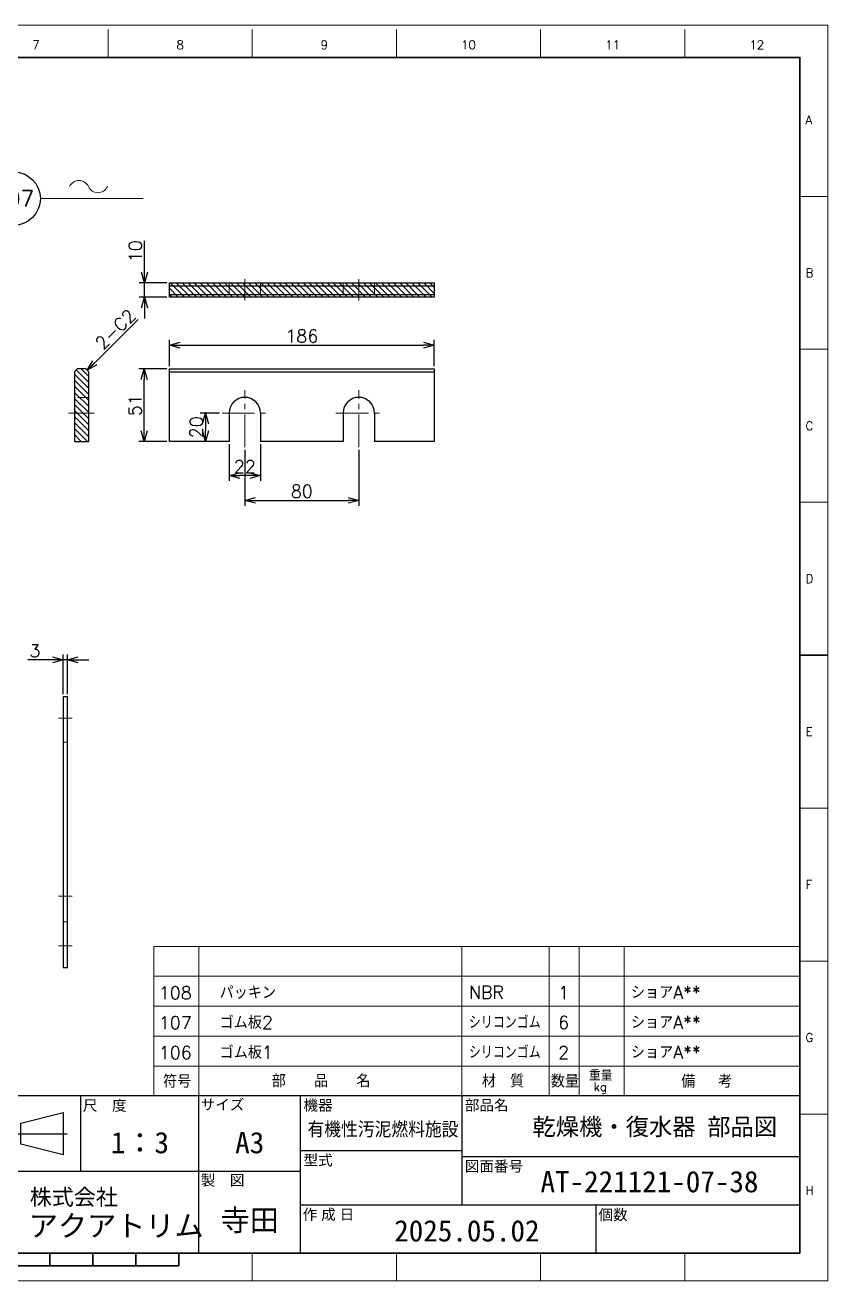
# Model space of a CAD drawing. Header units: millimetres. Extents: x 0 to 1252, y -17 to 882.
# Drawn here: x 689 to 1252, y 0 to 882 of the extents above; entities that cross this region are included whole.
import ezdxf
from ezdxf import colors
from ezdxf.entities.mleader import LeaderData, LeaderLine
from ezdxf.enums import TextEntityAlignment as Align
from ezdxf.math import Vec2, Vec3

# ---------------------------------------------------------------- set-up
doc = ezdxf.new("R2010")
doc.units = ezdxf.units.MM
doc.header["$LTSCALE"] = 1.2
doc.header["$PDMODE"] = 99
doc.header["$PDSIZE"] = 1
doc.linetypes.add('CENTER2', pattern=[28.575, 19.05, -3.175, 3.175, -3.175])
doc.linetypes.add('HIDDEN', pattern=[9.525, 6.35, -3.175])
for name, color, linetype, lineweight in [('01_NORMAL', 7, 'Continuous', 25), ('04_HIDDEN', 2, 'HIDDEN', 13), ('05_CENTER', 4, 'CENTER2', 13), ('08_DIM', 3, 'Continuous', 13), ('90_FRAME', 5, 'Continuous', 35)]:
    doc.layers.add(name, color=color, linetype=linetype, lineweight=lineweight)
doc.layers.add('91_BLANK', color=5, linetype='Continuous', lineweight=0, plot=False)
doc.styles.add('KSS_TXT', font='txt.shx', dxfattribs={"bigfont": 'extfont2.shx'})
doc.styles.add('KSS_TXT_L', font='txt.shx', dxfattribs={"height": 9, "bigfont": 'extfont2.shx'})
doc.styles.add('MS_G', font='MS Gothic.ttf')
doc.styles.get("Standard").update_dxf_attribs({"font": 'txt.shx', "bigfont": 'extfont2.shx'})
doc.styles.add('表題用', font='MS PGothic.ttf')
doc.dimstyles.new('KSS_DIM', dxfattribs={"dimscale": 3, "dimtxt": 3, "dimasz": 2.5, "dimexe": 1.25, "dimexo": 0.625, "dimtad": 1, "dimdsep": 46, "dimtxsty": 'KSS_TXT', "dimblk": 'OPEN30', "dimcen": 0, "dimazin": 2, "dimtfac": 0.75, "dimtmove": 0, "dimatfit": 3, "dimldrblk": 'OPEN30', "dimfxl": 1.25, "dimtolj": 1, "dimarcsym": 0})

# ---------------------------------------------------------------- blocks, each defined once
blk = doc.blocks.new('AM_BALLOON1')
at = {"transparency": 16777216}
blk.add_circle((0, 0), 5, dxfattribs=at)
blk.add_attdef('B_NUMBER', text='', height=3, dxfattribs=at).set_placement((0, 0), align=Align.MIDDLE_CENTER)
blk = doc.blocks.new('_OPEN')
at = {"color": 0, "linetype": 'ByBlock'}
for p, q in [((-1, 0.17), (0, 0)), ((0, 0), (-1, -0.17)), ((0, 0), (-1, 0))]:
    blk.add_line(p, q, dxfattribs=at)
blk = doc.blocks.new('p1ba05')
for centre, start, end in [((-2.95, 0.29), 24.2276, 155.5758), ((0, 1.62), 204.2276, 335.5758)]:
    blk.add_arc(centre, 1.62, start, end)
blk = doc.blocks.new('_Open30')
at = {"color": 0, "linetype": 'ByBlock', "lineweight": -2}
for p, q in [((-1, 0.27), (0, 0)), ((0, 0), (-1, -0.27)), ((0, 0), (-1, 0))]:
    blk.add_line(p, q, dxfattribs=at)
blk = doc.blocks.new('*D161')
at = {"layer": '08_DIM', "color": 0, "lineweight": -2, "transparency": 16777216}
for p, q in [((707.99, 435.95), (690.74, 435.95)), ((715.49, 411.96), (715.49, 439.7)), ((718.49, 435.95), (715.49, 435.95)), ((718.49, 411.96), (718.49, 439.7)), ((725.99, 435.95), (733.49, 435.95))]:
    blk.add_line(p, q, dxfattribs=at)
at = {"layer": 'Defpoints', "color": 0, "transparency": 16777216}
for p in [(715.49, 435.95), (715.49, 410.09), (718.49, 410.09)]:
    blk.add_point(p, dxfattribs=at)
at = {"layer": '08_DIM', "color": 0, "lineweight": -2, "transparency": 16777216, "xscale": 7.5, "yscale": 7.5, "zscale": 7.5}
blk.add_blockref('_Open30', (715.49, 435.95), dxfattribs=at)
at = {"layer": '08_DIM', "color": 0, "lineweight": -2, "transparency": 16777216, "xscale": 7.5, "yscale": 7.5, "zscale": 7.5, "rotation": 180}
blk.add_blockref('_Open30', (718.49, 435.95), dxfattribs=at)
at = {"layer": '08_DIM', "color": 0, "transparency": 16777216, "insert": (695.61, 442.32), "char_height": 9, "attachment_point": 5, "style": 'KSS_TXT'}
blk.add_mtext('\\A1;3', dxfattribs=at)
blk = doc.blocks.new('*D166')
at = {"layer": '08_DIM', "color": 0, "lineweight": -2, "transparency": 16777216}
for p, q in [((832.05, 587.38), (832.05, 561.55)), ((854.05, 587.38), (854.05, 561.55)), ((846.55, 565.3), (839.55, 565.3))]:
    blk.add_line(p, q, dxfattribs=at)
at = {"layer": 'Defpoints', "color": 0, "transparency": 16777216}
for p in [(832.05, 589.25), (854.05, 589.25), (832.05, 565.3)]:
    blk.add_point(p, dxfattribs=at)
at = {"layer": '08_DIM', "color": 0, "lineweight": -2, "transparency": 16777216, "xscale": 7.5, "yscale": 7.5, "zscale": 7.5, "rotation": 180}
blk.add_blockref('_Open30', (832.05, 565.3), dxfattribs=at)
at = {"layer": '08_DIM', "color": 0, "lineweight": -2, "transparency": 16777216, "xscale": 7.5, "yscale": 7.5, "zscale": 7.5}
blk.add_blockref('_Open30', (854.05, 565.3), dxfattribs=at)
at = {"layer": '08_DIM', "color": 0, "transparency": 16777216, "insert": (843.05, 571.67), "char_height": 9, "attachment_point": 5, "style": 'KSS_TXT'}
blk.add_mtext('\\A1;22', dxfattribs=at)
blk = doc.blocks.new('*D167')
at = {"layer": '08_DIM', "color": 0, "lineweight": -2, "transparency": 16777216}
for p, q in [((843.05, 583.38), (843.05, 544.14)), ((923.05, 583.38), (923.05, 544.14)), ((850.55, 547.89), (915.55, 547.89))]:
    blk.add_line(p, q, dxfattribs=at)
at = {"layer": 'Defpoints', "color": 0, "transparency": 16777216}
for p in [(843.05, 585.25), (923.05, 585.25), (923.05, 547.89)]:
    blk.add_point(p, dxfattribs=at)
at = {"layer": '08_DIM', "color": 0, "lineweight": -2, "transparency": 16777216, "xscale": 7.5, "yscale": 7.5, "zscale": 7.5, "rotation": 180}
blk.add_blockref('_Open30', (843.05, 547.89), dxfattribs=at)
at = {"layer": '08_DIM', "color": 0, "lineweight": -2, "transparency": 16777216, "xscale": 7.5, "yscale": 7.5, "zscale": 7.5}
blk.add_blockref('_Open30', (923.05, 547.89), dxfattribs=at)
at = {"layer": '08_DIM', "color": 0, "transparency": 16777216, "insert": (883.05, 554.27), "char_height": 9, "attachment_point": 5, "style": 'KSS_TXT'}
blk.add_mtext('\\A1;80', dxfattribs=at)
blk = doc.blocks.new('*D168')
at = {"layer": '08_DIM', "color": 0, "lineweight": -2, "transparency": 16777216}
for p, q in [((825.17, 609.25), (811.65, 609.25)), ((815.4, 601.75), (815.4, 596.75)), ((825.17, 589.25), (811.65, 589.25))]:
    blk.add_line(p, q, dxfattribs=at)
at = {"layer": 'Defpoints', "color": 0, "transparency": 16777216}
for p in [(827.05, 609.25), (815.4, 589.25), (827.05, 589.25)]:
    blk.add_point(p, dxfattribs=at)
at = {"layer": '08_DIM', "color": 0, "lineweight": -2, "transparency": 16777216, "xscale": 7.5, "yscale": 7.5, "zscale": 7.5}
for p, rotation in [((815.4, 609.25), 90), ((815.4, 589.25), 270)]:
    blk.add_blockref('_Open30', p, dxfattribs=dict(at, rotation=rotation))
at = {"layer": '08_DIM', "color": 0, "transparency": 16777216, "insert": (809.03, 599.25), "char_height": 9, "attachment_point": 5, "rotation": 90, "style": 'KSS_TXT'}
blk.add_mtext('\\A1;20', dxfattribs=at)
blk = doc.blocks.new('*D169')
at = {"layer": '08_DIM', "color": 0, "lineweight": -2, "transparency": 16777216}
for p, q in [((790.05, 642.13), (790.05, 660.6)), ((797.55, 656.85), (968.55, 656.85)), ((976.05, 642.13), (976.05, 660.6))]:
    blk.add_line(p, q, dxfattribs=at)
at = {"layer": 'Defpoints', "color": 0, "transparency": 16777216}
for p in [(976.05, 656.85), (790.05, 640.25), (976.05, 640.25)]:
    blk.add_point(p, dxfattribs=at)
at = {"layer": '08_DIM', "color": 0, "lineweight": -2, "transparency": 16777216, "xscale": 7.5, "yscale": 7.5, "zscale": 7.5, "rotation": 180}
blk.add_blockref('_Open30', (790.05, 656.85), dxfattribs=at)
at = {"layer": '08_DIM', "color": 0, "lineweight": -2, "transparency": 16777216, "xscale": 7.5, "yscale": 7.5, "zscale": 7.5}
blk.add_blockref('_Open30', (976.05, 656.85), dxfattribs=at)
at = {"layer": '08_DIM', "color": 0, "transparency": 16777216, "insert": (883.05, 663.22), "char_height": 9, "attachment_point": 5, "style": 'KSS_TXT'}
blk.add_mtext('\\A1;186', dxfattribs=at)
blk = doc.blocks.new('*D170')
at = {"layer": '08_DIM', "color": 0, "lineweight": -2, "transparency": 16777216}
for p, q in [((788.17, 640.25), (768.61, 640.25)), ((772.36, 596.75), (772.36, 632.75)), ((788.17, 589.25), (768.61, 589.25))]:
    blk.add_line(p, q, dxfattribs=at)
at = {"layer": 'Defpoints', "color": 0, "transparency": 16777216}
for p in [(772.36, 640.25), (790.05, 640.25), (790.05, 589.25)]:
    blk.add_point(p, dxfattribs=at)
at = {"layer": '08_DIM', "color": 0, "lineweight": -2, "transparency": 16777216, "xscale": 7.5, "yscale": 7.5, "zscale": 7.5}
for p, rotation in [((772.36, 640.25), 90), ((772.36, 589.25), 270)]:
    blk.add_blockref('_Open30', p, dxfattribs=dict(at, rotation=rotation))
at = {"layer": '08_DIM', "color": 0, "transparency": 16777216, "insert": (765.98, 614.75), "char_height": 9, "attachment_point": 5, "rotation": 90, "style": 'KSS_TXT'}
blk.add_mtext('\\A1;51', dxfattribs=at)
blk = doc.blocks.new('*D172')
at = {"layer": '08_DIM', "color": 0, "lineweight": -2, "transparency": 16777216}
for p, q in [((772.56, 708.02), (772.56, 730.14)), ((788.17, 700.52), (768.81, 700.52)), ((772.56, 690.52), (772.56, 700.52)), ((788.17, 690.52), (768.81, 690.52)), ((772.56, 683.02), (772.56, 675.52))]:
    blk.add_line(p, q, dxfattribs=at)
at = {"layer": 'Defpoints', "color": 0, "transparency": 16777216}
for p in [(772.56, 700.52), (790.05, 700.52), (790.05, 690.52)]:
    blk.add_point(p, dxfattribs=at)
at = {"layer": '08_DIM', "color": 0, "lineweight": -2, "transparency": 16777216, "xscale": 7.5, "yscale": 7.5, "zscale": 7.5}
for p, rotation in [((772.56, 700.52), 270), ((772.56, 690.52), 90)]:
    blk.add_blockref('_Open30', p, dxfattribs=dict(at, rotation=rotation))
at = {"layer": '08_DIM', "color": 0, "transparency": 16777216, "insert": (766.19, 722.83), "char_height": 9, "attachment_point": 5, "rotation": 90, "style": 'KSS_TXT'}
blk.add_mtext('\\A1;10', dxfattribs=at)

msp = doc.modelspace()

# ---------------------------------------------------------------- hatches: boundary and pattern name
h = msp.add_hatch()
h.set_pattern_fill('_USER', color=3, scale=3, angle=315, pattern_type=0)
h.set_pattern_definition([(315, (-22658.203, 23720.7766), (2.12132034, 2.12132034), [])])
h.paths.add_polyline_path([(976.049, 690.518), (976.049, 690.518), (976.049, 700.518), (790.049, 700.518), (790.049, 690.518), (790.049, 690.518)])
at = {"layer": '01_NORMAL'}
h = msp.add_hatch(dxfattribs=at)
h.set_pattern_fill('_USER', color=3, scale=3, angle=315, style=0, pattern_type=0)
h.set_pattern_definition([(315, (-17049.168, 20844.321), (2.12132034, 2.12132034), [])])
h.paths.add_polyline_path([(733.408, 638.251), (731.408, 640.251), (728.408, 640.251), (728.408, 620.251), (733.408, 620.251)])
h.paths.add_polyline_path([(725.408, 640.251), (723.408, 638.251), (723.408, 620.251), (728.408, 620.251), (728.408, 640.251)])
h.paths.add_polyline_path([(728.408, 609.251), (728.408, 620.251), (723.408, 620.251), (723.408, 609.251)])
h.paths.add_polyline_path([(728.408, 609.251), (733.408, 609.251), (733.408, 620.251), (728.408, 620.251)])
h.paths.add_polyline_path([(733.408, 589.251), (733.408, 609.251), (728.408, 609.251), (728.408, 589.251, -0.0003231), (728.473, 589.251)])
h.paths.add_polyline_path([(723.408, 589.251), (728.344, 589.251, -0.0003231), (728.408, 589.251), (728.408, 609.251), (723.408, 609.251)])

# ---------------------------------------------------------------- linework, layer by layer
at = {"color": 3}
for p, q in [((790.049, 698.518), (976.049, 698.518)), ((790.049, 692.518), (976.049, 692.518)), ((790.049, 638.251), (976.049, 638.251)), ((832.049, 609.251), (832.049, 589.251)), ((854.049, 609.251), (854.049, 589.251)), ((912.049, 609.251), (912.049, 589.251)), ((934.049, 609.251), (934.049, 589.251))]:
    msp.add_line(p, q, dxfattribs=at)
for points in [[(790.049, 700.518), (976.049, 700.518), (976.049, 690.518), (790.049, 690.518)], [(733.408, 589.251), (733.408, 638.251), (731.408, 640.251), (725.408, 640.251), (723.408, 638.251), (723.408, 589.251)], [(718.488, 220.089), (718.488, 410.089), (715.488, 410.089), (715.488, 220.089)]]:
    msp.add_lwpolyline(points, close=True, dxfattribs=at)
for points in [[(832.049, 589.251), (790.049, 589.251), (790.049, 640.251), (976.049, 640.251), (976.049, 589.251), (934.049, 589.251)], [(912.049, 589.251), (854.049, 589.251)]]:
    msp.add_lwpolyline(points, dxfattribs=at)
for centre in [(843.049, 609.251), (923.049, 609.251)]:
    msp.add_arc(centre, 11, 0, 180, dxfattribs=at)
at = {"layer": '04_HIDDEN', "color": 3}
for p, q in [((832.049, 700.518), (832.049, 690.518)), ((854.049, 700.518), (854.049, 690.518)), ((912.049, 700.518), (912.049, 690.518)), ((934.049, 700.518), (934.049, 690.518)), ((733.408, 620.251), (723.408, 620.251))]:
    msp.add_line(p, q, dxfattribs=at)
at = {"layer": '05_CENTER'}
for p, q in [((843.049, 703.249), (843.049, 688.135)), ((923.049, 703.249), (923.049, 688.135)), ((843.049, 585.251), (843.049, 625.251)), ((923.049, 585.251), (923.049, 625.251)), ((737.313, 609.251), (719.316, 609.251)), ((827.049, 609.251), (859.049, 609.251)), ((907.049, 609.251), (939.049, 609.251)), ((712.235, 395.089), (721.796, 395.089)), ((712.235, 270.089), (721.796, 270.089)), ((712.235, 235.089), (721.796, 235.089))]:
    msp.add_line(p, q, dxfattribs=at)
at = {"layer": '08_DIM'}
for p, q in [((699.485, 759.771), (771.618, 759.771)), ((718.488, 378.089), (715.488, 378.089)), ((718.488, 252.089), (715.488, 252.089))]:
    msp.add_line(p, q, dxfattribs=at)
at = {"layer": '90_FRAME', "color": 4, "lineweight": 13}
for p, q in [((747.04, 858.923), (747.04, 878.525)), ((848.263, 858.923), (848.263, 878.525)), ((949.486, 858.923), (949.486, 878.525)), ((1050.71, 858.923), (1050.71, 878.525)), ((1151.933, 858.923), (1151.933, 878.525)), ((1252.488, 761.326), (1232.886, 761.326)), ((1252.488, 653.957), (1232.886, 653.957)), ((1252.488, 546.588), (1232.886, 546.588)), ((1252.488, 331.85), (1232.886, 331.85)), ((779.222, 234.829), (779.222, 129.829)), ((779.222, 234.829), (1232.886, 234.829)), ((810.722, 234.829), (810.722, 129.829)), ((995.493, 234.829), (995.493, 129.829)), ((1056.825, 234.829), (1056.825, 129.829)), ((1077.825, 234.829), (1077.825, 129.829)), ((1109.325, 234.829), (1109.325, 129.829)), ((1252.488, 224.48), (1232.886, 224.48)), ((779.222, 213.829), (1232.886, 213.829)), ((779.222, 192.829), (1232.886, 192.829)), ((779.222, 171.829), (1232.886, 171.829)), ((779.222, 150.829), (1232.886, 150.829)), ((1252.488, 117.111), (1232.886, 117.111)), ((848.263, 0), (848.263, 19.515)), ((949.486, 0), (949.486, 19.515)), ((1050.71, 0), (1050.71, 19.515)), ((1151.933, 0), (1151.933, 19.515))]:
    msp.add_line(p, q, dxfattribs=at)
at = {"layer": '90_FRAME'}
for p, q in [((1252.488, 439.219), (1232.886, 439.219)), ((706.131, 10.467), (706.131, 19.515)), ((736.289, 10.467), (736.289, 19.515)), ((766.446, 10.467), (766.446, 19.515)), ((796.603, 10.467), (796.603, 19.515)), ((495.029, 10.467), (796.603, 10.467))]:
    msp.add_line(p, q, dxfattribs=at)
at = {"layer": '90_FRAME', "color": 0, "lineweight": 25}
for p, q in [((727.986, 76.793), (727.986, 129.829)), ((810.722, 19.515), (810.722, 129.829)), ((882.207, 19.515), (882.207, 129.829)), ((995.493, 129.829), (995.493, 53.458)), ((648.538, 103.311), (718.333, 103.311)), ((882.207, 91.643), (995.493, 91.643)), ((995.493, 87.4), (1232.886, 87.4)), ((882.207, 76.793), (638.886, 76.793)), ((882.207, 53.458), (1232.886, 53.458)), ((1089.614, 53.458), (1089.614, 19.515))]:
    msp.add_line(p, q, dxfattribs=at)
at = {"layer": '90_FRAME'}
msp.add_lwpolyline([(58.747, 19.515), (1232.886, 19.515), (1232.886, 858.923), (58.747, 858.923)], close=True, dxfattribs=at)
at = {"layer": '90_FRAME', "color": 0, "lineweight": 25}
msp.add_lwpolyline([(638.886, 19.515), (1232.886, 19.515), (1232.886, 129.829), (638.886, 129.829)], close=True, dxfattribs=at)
msp.add_lwpolyline([(685.663, 110.736), (715.363, 118.161), (715.363, 88.461), (685.663, 95.886), (685.663, 110.736)], dxfattribs=at)
at = {"layer": '91_BLANK'}
msp.add_lwpolyline([(0, 0), (1252.488, 0), (1252.488, 881.55), (0, 881.55)], close=True, dxfattribs=at)

# ---------------------------------------------------------------- block references
at = {"layer": '08_DIM', "xscale": 4.5, "yscale": 4.5, "zscale": 4.5}
msp.add_blockref('p1ba05', (739.859, 763.874), dxfattribs=at)

# ---------------------------------------------------------------- texts
at = {"layer": '08_DIM', "insert": (743.484, 652.978), "char_height": 9, "attachment_point": 7, "rotation": 45, "style": 'KSS_TXT_L'}
msp.add_mtext('2-C2', dxfattribs=at)
at = {"layer": '90_FRAME', "color": 0, "lineweight": 13, "style": 'KSS_TXT'}
for s, height, p in [('7', 6.049, (696.428, 862.827)), ('8', 6.049, (797.651, 862.827)), ('9', 6.049, (898.875, 862.827)), ('10', 6.0492, (1000.098, 862.827)), ('11', 6.0492, (1101.321, 862.827)), ('12', 6.0492, (1202.545, 862.827))]:
    msp.add_text(s, height=height, dxfattribs=at).set_placement(p, align=Align.BOTTOM_CENTER)
for s, p in [('A', (1236.783, 815.011)), ('B', (1236.783, 707.641)), ('C', (1236.783, 600.272)), ('D', (1236.783, 492.903)), ('E', (1236.783, 385.534)), ('F', (1236.783, 278.165)), ('G', (1236.783, 170.796)), ('H', (1236.783, 63.427))]:
    msp.add_text(s, height=6.049, dxfattribs=at).set_placement(p, align=Align.MIDDLE_LEFT)
at = {"layer": '90_FRAME', "color": 3, "lineweight": 13}
for s, p in [('108', (794.199, 202.196)), ('1', (1066.918, 202.347)), ('107', (794.199, 181.196)), ('6', (1066.918, 181.347)), ('106', (794.199, 160.196)), ('2', (1066.918, 160.347))]:
    msp.add_text(s, height=9, dxfattribs=at).set_placement(p, align=Align.MIDDLE_CENTER)
for s, height, p in [('パッキン', 9, (825.352, 197.928)), ('NBR', 9, (1000.327, 198.047)), ('ショアA**', 9, (1114.159, 198.047)), ('ゴム板2', 9, (825.352, 176.928)), ('ショアA**', 9, (1114.159, 177.047)), ('ゴム板1', 9, (825.352, 155.928)), ('ショアA**', 9, (1114.159, 156.047)), ('符号', 9, (785.636, 135.548)), ('部\u3000\u3000品\u3000\u3000名', 9, (861.932, 135.875)), ('材\u3000質', 9, (1009.498, 135.767)), ('数量', 9, (1057.928, 135.699)), ('重量', 7.5, (1084.685, 140.608)), ('備  考', 9, (1149.467, 135.548)), ('kg', 6, (1088, 133.269))]:
    msp.add_text(s, height=height, dxfattribs=at).set_placement(p)
at = {"layer": '90_FRAME', "color": 3, "lineweight": 13, "width": 0.85}
for p in [(1000.327, 177.047), (1000.327, 156.047)]:
    msp.add_text('シリコンゴム', height=9, dxfattribs=at).set_placement(p)
at = {"layer": '90_FRAME', "color": 0, "style": '表題用'}
for s, p in [('尺\u3000度', (729.331, 123.186)), ('サイズ', (812.067, 123.746)), ('機器', (884.246, 123.31)), ('部品名', (997.532, 123.31)), ('型式', (884.246, 84.75)), ('図面番号', (997.532, 80.507)), ('製\u3000図', (812.067, 70.71)), ('作 成 日', (883.728, 46.654)), ('個数', (1091.396, 46.446))]:
    msp.add_text(s, height=7.5, dxfattribs=at).set_placement(p, align=Align.MIDDLE_LEFT)
at = {"layer": '90_FRAME', "color": 0, "style": 'MS_G'}
msp.add_text('乾燥機・復水器 部品図', height=12, dxfattribs=at).set_placement((1130.944, 102.197), align=Align.CENTER)
at = {"layer": '90_FRAME', "color": 0, "style": 'MS_G', "width": 0.9}
msp.add_text('有機性汚泥燃料施設', height=9.6, dxfattribs=at).set_placement((940.054, 101.766), align=Align.CENTER)
at = {"layer": '90_FRAME', "color": 0, "style": 'MS_G'}
msp.add_text('A3', height=15, dxfattribs=at).set_placement((846.464, 96.947), align=Align.MIDDLE)
for s, p in [('AT-221121-07-38', (1050.677, 62.189)), ('2025.05.02', (947.961, 27.662))]:
    msp.add_text(s, height=15, dxfattribs=at).set_placement(p)
at = {"layer": '90_FRAME', "color": 4, "style": 'MS_G'}
msp.add_text('株式会社', height=11.3412, dxfattribs=at).set_placement((722.936, 58.887), align=Align.MIDDLE_CENTER)
msp.add_text('アクアトリム', height=15, dxfattribs=at).set_placement((691.372, 31.188))
at = {"layer": '90_FRAME', "color": 0, "style": 'MS_G'}
for tag, p in [('1：3', (769.354, 96.947)), ('寺田', (846.464, 42.85))]:
    msp.add_attdef(tag, text='', height=15, dxfattribs=at).set_placement(p, align=Align.MIDDLE)

# ---------------------------------------------------------------- dimensions: what is measured, and where the dimension line sits
at = {"layer": '08_DIM'}
for base, p1, p2, picture, middle in [((772.563, 700.518), (790.049, 690.518), (790.049, 700.518), '*D172', (766.188, 722.83)), ((772.356, 640.251), (790.049, 589.251), (790.049, 640.251), '*D170', (765.975, 614.751)), ((815.4, 589.251), (827.049, 609.251), (827.049, 589.251), '*D168', (809.025, 599.251))]:
    dim = msp.add_linear_dim(base=base, p1=p1, p2=p2, angle=90, dimstyle='KSS_DIM', dxfattribs=at)
    dim.commit()
    dim.dimension.update_dxf_attribs({"geometry": picture, "text_midpoint": middle})
for base, p1, p2, picture, middle in [((976.049, 656.847), (790.049, 640.251), (976.049, 640.251), '*D169', (883.049, 663.222)), ((832.049, 565.295), (854.049, 589.251), (832.049, 589.251), '*D166', (843.049, 571.67)), ((923.049, 547.892), (843.049, 585.251), (923.049, 585.251), '*D167', (883.049, 554.267)), ((715.488, 435.948), (718.488, 410.089), (715.488, 410.089), '*D161', (695.613, 442.323))]:
    dim = msp.add_linear_dim(base=base, p1=p1, p2=p2, dimstyle='KSS_DIM', dxfattribs=at)
    dim.commit()
    dim.dimension.update_dxf_attribs({"geometry": picture, "text_midpoint": middle})

# ---------------------------------------------------------------- leaders
at = {"layer": '08_DIM', "annotation_type": 0, "has_hookline": 1, "hookline_direction": 0, "text_width": 33, "horizontal_direction": (0.707107, 0.707107, 0)}
msp.add_leader([(732.408, 639.251), (743.484, 650.326)], dimstyle='KSS_DIM', dxfattribs=at)
at = {"layer": '08_DIM'}
ml = msp.add_multileader_block('Standard', dxfattribs=at)
ml.set_content('AM_BALLOON1', color=256, scale=3.75)
ml.set_attribute('B_NUMBER', '107', width=0)
ml.set_leader_properties(color=256, linetype='ByLayer', lineweight=-1)
ml.set_arrow_properties(name='OPEN')
ml.build(insert=Vec2(0, 0))
ml.multileader.update_dxf_attribs({"leader_type": 0, "has_dogleg": 0, "text_right_attachment_type": 6, "dogleg_length": 0, "arrow_head_size": 7.5, "scale": 2.5, "block_connection_type": 1})
ctx = ml.context
ctx.base_point, ctx.scale, ctx.char_height, ctx.arrow_head_size, ctx.landing_gap_size, ctx.plane_origin = Vec3(680.713, 759.786), 2.5, 15, 7.5, 7.5, Vec3(680.713, 759.786)
ctx.right_attachment, ctx.attachment_type = 6, 1
notes = []
notes.append((ctx, [(0, (0, 0, 0), (0, 0), (1, 0), 1, [])]))
ctx.block.insert = Vec3(680.713, 759.786)
for ctx, leaders in notes:
    for number, flags, end, landing, length, lines in leaders:
        leader = LeaderData()
        leader.index, (leader.has_last_leader_line, leader.has_dogleg_vector, leader.attachment_direction) = number, flags
        leader.last_leader_point, leader.dogleg_vector, leader.dogleg_length = Vec3(end), Vec3(landing), length
        for number, points, colour, breaks in lines:
            line = LeaderLine()
            line.index, line.vertices, line.color, line.breaks = number, Vec3.list(points), colors.encode_raw_color(colour), breaks
            leader.lines.append(line)
        ctx.leaders.append(leader)

doc.saveas('drawing.dxf')
